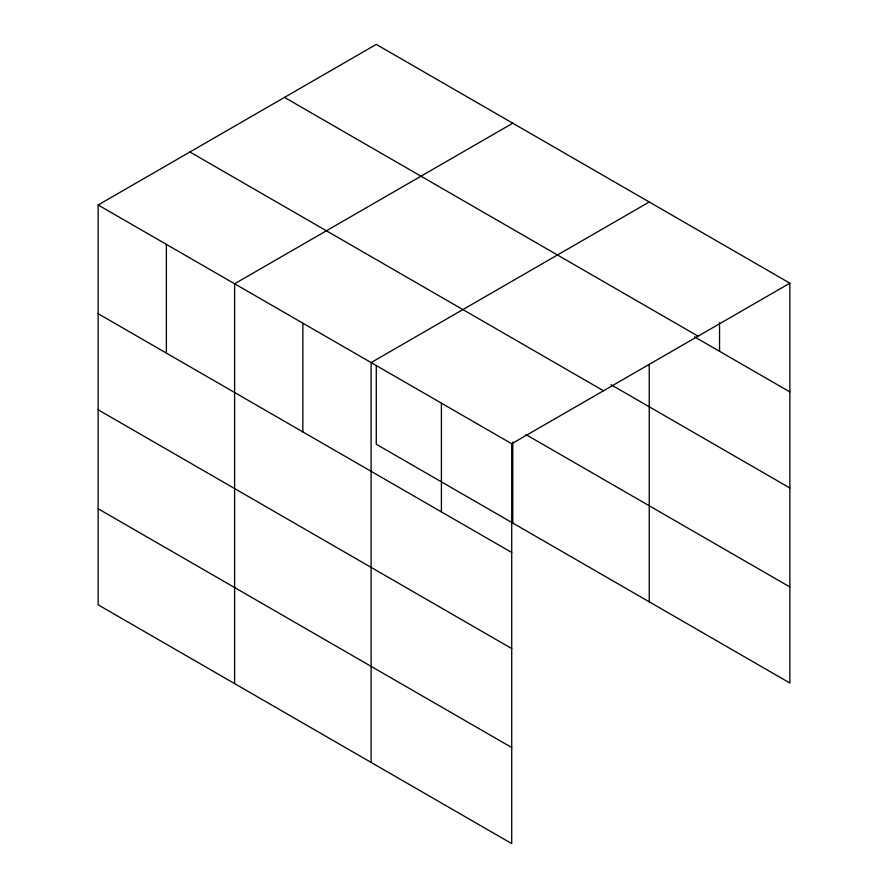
<?xml version="1.0" encoding="UTF-8"?>
<svg xmlns="http://www.w3.org/2000/svg" width="888" height="888" viewBox="0 0 888 888"><rect width="100%" height="100%" fill="white"/><g stroke="black" fill="none" stroke-linecap="round" stroke-linejoin="round"><path stroke-width="1.33" d="M511.721 648.562L511.721 443.756L98.135 204.984L98.135 604.817L511.721 843.6L511.721 648.562L98.135 409.779M376.279 366.011L376.279 444.244L789.865 683.016L789.865 283.183L376.279 44.4L98.135 204.984M512.764 123.199L234.621 283.783L234.621 683.616M649.239 201.998L371.106 362.582L371.106 762.415M511.721 443.756L789.865 283.183M284.493 97.391L698.079 336.175M694.527 336.874L789.865 391.908M610.933 384.671L789.865 487.978M189.921 151.992L603.507 390.764M525.929 434.576L789.865 586.957M98.135 313.708L511.721 552.491M98.135 508.757L511.721 747.53M719.546 322.411L719.546 351.315M649.239 364.247L649.239 601.831M512.764 442.069L512.764 523.032M441.414 403.174L441.414 511.899M302.864 323.176L302.864 431.912M166.378 244.378L166.378 353.113"/></g></svg>
